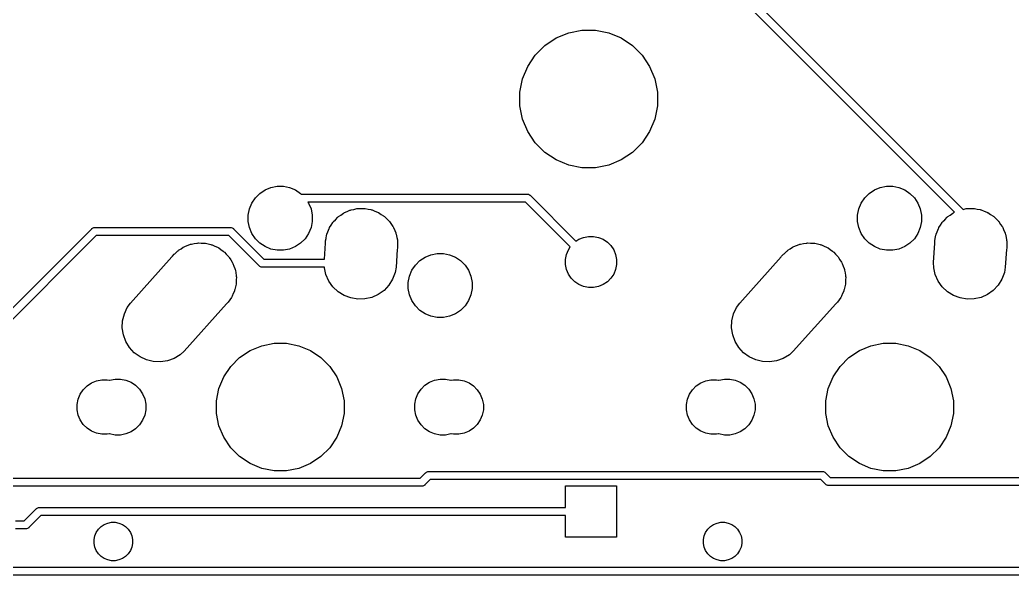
# Model space of a CAD drawing. Extents: x 53 to 306, y -113 to -55.
# Drawn here: x 225.22 to 256.25, y -110.03 to -92.67 of the extents above; entities that cross this region are included whole.
import ezdxf

# ---------------------------------------------------------------- set-up
doc = ezdxf.new("R2010")
doc.units = 0
doc.layers.add('BLACK', color=7, linetype='CONTINUOUS')

msp = doc.modelspace()

# ---------------------------------------------------------------- linework, layer by layer
at = {"layer": 'BLACK', "linetype": 'CONTINUOUS'}
for p, q in [((246.387, -90.274), (254.709, -98.5963)), ((254.446, -98.6868), (246.178, -90.4185)), ((242.379, -93.0786), (242.794, -92.996)), ((242.794, -92.996), (243.218, -92.996)), ((243.218, -92.996), (243.633, -93.0786)), ((241.635, -93.476), (241.988, -93.2407)), ((241.988, -93.2407), (242.379, -93.0786)), ((243.633, -93.0786), (244.024, -93.2407)), ((244.024, -93.2407), (244.377, -93.476)), ((241.336, -93.7755), (241.635, -93.476)), ((244.377, -93.476), (244.676, -93.7755)), ((241.101, -94.1276), (241.336, -93.7755)), ((244.676, -93.7755), (244.911, -94.1276)), ((240.939, -94.5189), (241.101, -94.1276)), ((244.911, -94.1276), (245.073, -94.5189)), ((240.856, -94.9342), (240.939, -94.5189)), ((245.073, -94.5189), (245.156, -94.9342)), ((240.856, -95.3578), (240.856, -94.9342)), ((245.156, -94.9342), (245.156, -95.3578)), ((240.939, -95.7731), (240.856, -95.3578)), ((245.156, -95.3578), (245.073, -95.7731)), ((241.101, -96.1644), (240.939, -95.7731)), ((245.073, -95.7731), (244.911, -96.1644)), ((241.336, -96.5165), (241.101, -96.1644)), ((244.911, -96.1644), (244.676, -96.5165)), ((241.635, -96.816), (241.336, -96.5165)), ((244.676, -96.5165), (244.377, -96.816)), ((241.988, -97.0513), (241.635, -96.816)), ((242.379, -97.2134), (241.988, -97.0513)), ((244.024, -97.0513), (243.633, -97.2134)), ((244.377, -96.816), (244.024, -97.0513)), ((242.794, -97.296), (242.379, -97.2134)), ((243.218, -97.296), (242.794, -97.296)), ((243.633, -97.2134), (243.218, -97.296)), ((232.725, -98.0982), (232.888, -97.9888)), ((232.888, -97.9888), (233.07, -97.9134)), ((233.07, -97.9134), (233.264, -97.875)), ((233.264, -97.875), (233.46, -97.875)), ((233.46, -97.875), (233.654, -97.9134)), ((233.654, -97.9134), (233.836, -97.9888)), ((233.836, -97.9888), (233.999, -98.0982)), ((251.775, -98.0982), (251.938, -97.9888)), ((251.938, -97.9888), (252.12, -97.9134)), ((252.12, -97.9134), (252.314, -97.875)), ((252.314, -97.875), (252.51, -97.875)), ((252.51, -97.875), (252.704, -97.9134)), ((252.704, -97.9134), (252.886, -97.9888)), ((252.886, -97.9888), (253.049, -98.0982)), ((232.476, -98.4013), (232.585, -98.2375)), ((232.585, -98.2375), (232.725, -98.0982)), ((233.999, -98.0982), (234.018, -98.1171)), ((234.018, -98.1171), (241.074, -98.1171)), ((241.074, -98.1171), (241.08, -98.1165)), ((241.08, -98.1165), (241.086, -98.1171)), ((241.086, -98.1171), (241.086, -98.1171)), ((241.086, -98.1171), (241.105, -98.1189)), ((241.105, -98.1189), (241.128, -98.1261)), ((241.128, -98.1261), (241.15, -98.1377)), ((241.15, -98.1377), (241.169, -98.1533)), ((241.169, -98.1533), (241.173, -98.1581)), ((241.173, -98.1581), (242.607, -99.5924)), ((251.526, -98.4013), (251.635, -98.2375)), ((251.635, -98.2375), (251.775, -98.0982)), ((253.049, -98.0982), (253.189, -98.2375)), ((253.189, -98.2375), (253.298, -98.4013)), ((232.362, -98.7765), (232.4, -98.5833)), ((232.4, -98.5833), (232.476, -98.4013)), ((241.028, -98.3671), (234.225, -98.3671)), ((234.225, -98.3671), (234.248, -98.4013)), ((234.248, -98.4013), (234.324, -98.5833)), ((234.324, -98.5833), (234.362, -98.7765)), ((235.449, -98.6649), (235.541, -98.6236)), ((235.541, -98.6236), (235.559, -98.6195)), ((235.559, -98.6195), (235.574, -98.6132)), ((235.574, -98.6132), (235.662, -98.5958)), ((235.662, -98.5958), (235.757, -98.5738)), ((235.757, -98.5738), (235.775, -98.5733)), ((235.775, -98.5733), (235.791, -98.57)), ((235.791, -98.57), (235.884, -98.57)), ((235.884, -98.57), (235.978, -98.5671)), ((235.978, -98.5671), (235.995, -98.57)), ((235.995, -98.57), (236.013, -98.57)), ((236.013, -98.57), (236.106, -98.5886)), ((236.106, -98.5886), (236.197, -98.6038)), ((236.197, -98.6038), (236.213, -98.6097)), ((236.213, -98.6097), (236.23, -98.6132)), ((236.23, -98.6132), (236.321, -98.6509)), ((236.321, -98.6509), (236.404, -98.6824)), ((242.43, -99.7692), (241.028, -98.3671)), ((251.412, -98.7765), (251.45, -98.5833)), ((251.45, -98.5833), (251.526, -98.4013)), ((253.298, -98.4013), (253.374, -98.5833)), ((253.374, -98.5833), (253.412, -98.7765)), ((254.709, -98.5963), (254.712, -98.5958)), ((254.712, -98.5958), (254.807, -98.5738)), ((254.807, -98.5738), (254.825, -98.5733)), ((254.825, -98.5733), (254.841, -98.57)), ((254.841, -98.57), (254.934, -98.57)), ((254.934, -98.57), (255.028, -98.5671)), ((255.028, -98.5671), (255.045, -98.57)), ((255.045, -98.57), (255.063, -98.57)), ((255.063, -98.57), (255.156, -98.5886)), ((255.156, -98.5886), (255.247, -98.6038)), ((255.247, -98.6038), (255.263, -98.6097)), ((255.263, -98.6097), (255.28, -98.6132)), ((255.28, -98.6132), (255.371, -98.6509)), ((255.371, -98.6509), (255.454, -98.6824)), ((232.362, -98.9735), (232.362, -98.7765)), ((234.362, -98.7765), (234.362, -98.9735)), ((235.028, -98.9779), (235.086, -98.9198)), ((235.086, -98.9198), (235.158, -98.8431)), ((235.158, -98.8431), (235.174, -98.832)), ((235.174, -98.832), (235.185, -98.8212)), ((235.185, -98.8212), (235.255, -98.7744)), ((235.255, -98.7744), (235.339, -98.7145)), ((235.339, -98.7145), (235.356, -98.7068)), ((235.356, -98.7068), (235.369, -98.698)), ((235.369, -98.698), (235.449, -98.6649)), ((236.404, -98.6824), (236.418, -98.691)), ((236.418, -98.691), (236.435, -98.698)), ((236.435, -98.698), (236.519, -98.7542)), ((236.519, -98.7542), (236.592, -98.7999)), ((236.592, -98.7999), (236.603, -98.8107)), ((236.603, -98.8107), (236.619, -98.8212)), ((236.619, -98.8212), (236.692, -98.8944)), ((236.692, -98.8944), (236.753, -98.9518)), ((236.753, -98.9518), (236.762, -98.9643)), ((236.762, -98.9643), (236.776, -98.9779)), ((251.412, -98.9735), (251.412, -98.7765)), ((253.412, -98.7765), (253.412, -98.9735)), ((254.078, -98.9779), (254.136, -98.9198)), ((254.136, -98.9198), (254.208, -98.8431)), ((254.208, -98.8431), (254.224, -98.832)), ((254.224, -98.832), (254.235, -98.8212)), ((254.235, -98.8212), (254.305, -98.7744)), ((254.305, -98.7744), (254.389, -98.7145)), ((254.389, -98.7145), (254.406, -98.7068)), ((254.406, -98.7068), (254.419, -98.698)), ((254.419, -98.698), (254.446, -98.6868)), ((255.454, -98.6824), (255.468, -98.691)), ((255.468, -98.691), (255.485, -98.698)), ((255.485, -98.698), (255.569, -98.7542)), ((255.569, -98.7542), (255.642, -98.7999)), ((255.642, -98.7999), (255.653, -98.8107)), ((255.653, -98.8107), (255.669, -98.8212)), ((255.669, -98.8212), (255.742, -98.8944)), ((255.742, -98.8944), (255.803, -98.9518)), ((255.803, -98.9518), (255.812, -98.9643)), ((255.812, -98.9643), (255.826, -98.9779)), ((224.44, -102.227), (227.465, -99.2024)), ((227.465, -99.2024), (227.469, -99.1977)), ((227.469, -99.1977), (227.474, -99.1938)), ((227.474, -99.1938), (227.488, -99.1821)), ((227.488, -99.1821), (227.51, -99.1705)), ((227.51, -99.1705), (227.533, -99.1633)), ((227.533, -99.1633), (227.552, -99.1615)), ((227.552, -99.1615), (227.558, -99.1609)), ((227.552, -99.1615), (227.552, -99.1615)), ((227.558, -99.1609), (227.564, -99.1615)), ((227.564, -99.1615), (231.799, -99.1615)), ((231.799, -99.1615), (231.805, -99.1609)), ((231.805, -99.1609), (231.811, -99.1615)), ((231.811, -99.1615), (231.811, -99.1615)), ((231.811, -99.1615), (231.83, -99.1633)), ((231.83, -99.1633), (231.853, -99.1705)), ((231.853, -99.1705), (231.875, -99.1821)), ((231.875, -99.1821), (231.894, -99.1977)), ((231.894, -99.1977), (231.898, -99.2025)), ((231.898, -99.2025), (232.845, -100.15)), ((232.4, -99.1667), (232.362, -98.9735)), ((232.476, -99.3487), (232.4, -99.1667)), ((234.324, -99.1667), (234.248, -99.3487)), ((234.362, -98.9735), (234.324, -99.1667)), ((234.851, -99.2936), (234.889, -99.1923)), ((234.889, -99.1923), (234.899, -99.1756)), ((234.899, -99.1756), (234.905, -99.1621)), ((234.905, -99.1621), (234.95, -99.0952)), ((234.95, -99.0952), (235.007, -99.0045)), ((235.007, -99.0045), (235.02, -98.9903)), ((235.02, -98.9903), (235.028, -98.9779)), ((236.776, -98.9779), (236.835, -99.0657)), ((236.835, -99.0657), (236.882, -99.1323)), ((236.882, -99.1323), (236.888, -99.1459)), ((236.888, -99.1459), (236.899, -99.1621)), ((236.899, -99.1621), (236.94, -99.2613)), ((236.94, -99.2613), (236.973, -99.3344)), ((251.45, -99.1667), (251.412, -98.9735)), ((251.526, -99.3487), (251.45, -99.1667)), ((253.374, -99.1667), (253.298, -99.3487)), ((253.412, -98.9735), (253.374, -99.1667)), ((253.901, -99.2936), (253.939, -99.1923)), ((253.939, -99.1923), (253.949, -99.1756)), ((253.949, -99.1756), (253.955, -99.1621)), ((253.955, -99.1621), (254, -99.0952)), ((254, -99.0952), (254.057, -99.0045)), ((254.057, -99.0045), (254.07, -98.9903)), ((254.07, -98.9903), (254.078, -98.9779)), ((255.826, -98.9779), (255.885, -99.0657)), ((255.885, -99.0657), (255.932, -99.1323)), ((255.932, -99.1323), (255.938, -99.1459)), ((255.938, -99.1459), (255.949, -99.1621)), ((255.949, -99.1621), (255.99, -99.2613)), ((255.99, -99.2613), (256.023, -99.3344)), ((227.61, -99.4115), (224.585, -102.436)), ((231.753, -99.4115), (227.61, -99.4115)), ((232.701, -100.359), (231.753, -99.4115)), ((232.585, -99.5125), (232.476, -99.3487)), ((232.725, -99.6518), (232.585, -99.5125)), ((234.139, -99.5125), (233.999, -99.6518)), ((234.248, -99.3487), (234.139, -99.5125)), ((234.777, -99.5842), (234.792, -99.507)), ((234.777, -99.65), (234.777, -99.5842)), ((234.792, -99.507), (234.81, -99.3995)), ((234.81, -99.3995), (234.817, -99.381)), ((234.817, -99.381), (234.82, -99.3668)), ((234.82, -99.3668), (234.851, -99.2936)), ((236.973, -99.3344), (236.976, -99.3486)), ((236.976, -99.3486), (236.984, -99.3668)), ((236.984, -99.3668), (237.005, -99.4732)), ((237.005, -99.4732), (237.023, -99.5503)), ((237.023, -99.5503), (237.023, -99.5647)), ((237.023, -99.5647), (237.027, -99.5842)), ((237.027, -99.5842), (237.027, -99.6933)), ((242.607, -99.5924), (242.699, -99.531)), ((242.699, -99.531), (242.845, -99.4707)), ((242.845, -99.4707), (242.999, -99.44)), ((242.999, -99.44), (243.157, -99.44)), ((243.157, -99.44), (243.311, -99.4707)), ((243.311, -99.4707), (243.457, -99.531)), ((243.457, -99.531), (243.588, -99.6186)), ((251.635, -99.5125), (251.526, -99.3487)), ((251.775, -99.6518), (251.635, -99.5125)), ((253.189, -99.5125), (253.049, -99.6518)), ((253.298, -99.3487), (253.189, -99.5125)), ((253.827, -99.5842), (253.842, -99.507)), ((253.827, -99.65), (253.827, -99.5842)), ((253.842, -99.507), (253.86, -99.3995)), ((253.86, -99.3995), (253.867, -99.381)), ((253.867, -99.381), (253.87, -99.3668)), ((253.87, -99.3668), (253.901, -99.2936)), ((256.023, -99.3344), (256.026, -99.3486)), ((256.026, -99.3486), (256.034, -99.3668)), ((256.034, -99.3668), (256.055, -99.4732)), ((256.055, -99.4732), (256.073, -99.5503)), ((256.073, -99.5503), (256.073, -99.5647)), ((256.073, -99.5647), (256.077, -99.5842)), ((256.077, -99.5842), (256.077, -99.6933)), ((230.084, -99.9618), (230.145, -99.9012)), ((230.145, -99.9012), (230.166, -99.8873)), ((230.166, -99.8873), (230.184, -99.8704)), ((230.184, -99.8704), (230.258, -99.8257)), ((230.258, -99.8257), (230.329, -99.778)), ((230.329, -99.778), (230.352, -99.7685)), ((230.352, -99.7685), (230.374, -99.7555)), ((230.374, -99.7555), (230.455, -99.7261)), ((230.455, -99.7261), (230.534, -99.6932)), ((230.534, -99.6932), (230.558, -99.6884)), ((230.558, -99.6884), (230.582, -99.6798)), ((230.582, -99.6798), (230.667, -99.6667)), ((230.667, -99.6667), (230.751, -99.65)), ((230.751, -99.65), (230.776, -99.65)), ((230.776, -99.65), (230.801, -99.6462)), ((230.801, -99.6462), (230.887, -99.65)), ((230.887, -99.65), (230.973, -99.65)), ((230.973, -99.65), (230.997, -99.6549)), ((230.997, -99.6549), (231.022, -99.656)), ((231.022, -99.656), (231.106, -99.6765)), ((231.106, -99.6765), (231.19, -99.6932)), ((231.19, -99.6932), (231.213, -99.7028)), ((231.213, -99.7028), (231.237, -99.7087)), ((231.237, -99.7087), (231.315, -99.7451)), ((231.315, -99.7451), (231.395, -99.778)), ((231.395, -99.778), (231.416, -99.7919)), ((231.416, -99.7919), (231.438, -99.8025)), ((231.438, -99.8025), (231.508, -99.8534)), ((231.508, -99.8534), (231.579, -99.9012)), ((231.579, -99.9012), (231.597, -99.9188)), ((232.888, -99.7612), (232.725, -99.6518)), ((233.07, -99.8366), (232.888, -99.7612)), ((233.264, -99.875), (233.07, -99.8366)), ((233.46, -99.875), (233.264, -99.875)), ((233.654, -99.8366), (233.46, -99.875)), ((233.836, -99.7612), (233.654, -99.8366)), ((233.999, -99.6518), (233.836, -99.7612)), ((234.743, -100.15), (234.777, -99.65)), ((237.019, -99.8471), (236.981, -100.407)), ((237.027, -99.8058), (237.019, -99.8471)), ((237.027, -99.6933), (237.028, -99.7163)), ((237.028, -99.7163), (237.027, -99.7265)), ((237.027, -99.7265), (237.027, -99.8058)), ((242.309, -100.007), (242.369, -99.8611)), ((242.369, -99.8611), (242.43, -99.7692)), ((243.588, -99.6186), (243.699, -99.73)), ((243.699, -99.73), (243.787, -99.8611)), ((243.787, -99.8611), (243.847, -100.007)), ((249.134, -99.9618), (249.195, -99.9012)), ((249.195, -99.9012), (249.216, -99.8873)), ((249.216, -99.8873), (249.234, -99.8704)), ((249.234, -99.8704), (249.308, -99.8257)), ((249.308, -99.8257), (249.379, -99.778)), ((249.379, -99.778), (249.402, -99.7685)), ((249.402, -99.7685), (249.424, -99.7555)), ((249.424, -99.7555), (249.505, -99.7261)), ((249.505, -99.7261), (249.584, -99.6932)), ((249.584, -99.6932), (249.608, -99.6884)), ((249.608, -99.6884), (249.632, -99.6798)), ((249.632, -99.6798), (249.717, -99.6667)), ((249.717, -99.6667), (249.801, -99.65)), ((249.801, -99.65), (249.826, -99.65)), ((249.826, -99.65), (249.851, -99.6462)), ((249.851, -99.6462), (249.937, -99.65)), ((249.937, -99.65), (250.023, -99.65)), ((250.023, -99.65), (250.047, -99.6549)), ((250.047, -99.6549), (250.072, -99.656)), ((250.072, -99.656), (250.156, -99.6765)), ((250.156, -99.6765), (250.24, -99.6932)), ((250.24, -99.6932), (250.263, -99.7028)), ((250.263, -99.7028), (250.287, -99.7087)), ((250.287, -99.7087), (250.365, -99.7451)), ((250.365, -99.7451), (250.445, -99.778)), ((250.445, -99.778), (250.466, -99.7919)), ((250.466, -99.7919), (250.488, -99.8025)), ((250.488, -99.8025), (250.558, -99.8534)), ((250.558, -99.8534), (250.629, -99.9012)), ((250.629, -99.9012), (250.647, -99.9188)), ((251.938, -99.7612), (251.775, -99.6518)), ((252.12, -99.8366), (251.938, -99.7612)), ((252.314, -99.875), (252.12, -99.8366)), ((252.51, -99.875), (252.314, -99.875)), ((252.704, -99.8366), (252.51, -99.875)), ((252.886, -99.7612), (252.704, -99.8366)), ((253.049, -99.6518), (252.886, -99.7612)), ((253.786, -100.254), (253.827, -99.65)), ((256.069, -99.8471), (256.031, -100.407)), ((256.077, -99.8058), (256.069, -99.8471)), ((256.077, -99.6933), (256.078, -99.7163)), ((256.078, -99.7163), (256.077, -99.7265)), ((256.077, -99.7265), (256.077, -99.8058)), ((228.678, -101.525), (229.971, -100.083)), ((229.971, -100.083), (229.988, -100.058)), ((229.988, -100.058), (230.045, -100.001)), ((230.045, -100.001), (230.062, -99.9825)), ((230.062, -99.9825), (230.084, -99.9618)), ((231.597, -99.9188), (231.617, -99.9336)), ((231.617, -99.9336), (231.675, -99.997)), ((231.675, -99.997), (231.736, -100.058)), ((231.736, -100.058), (231.75, -100.079)), ((231.75, -100.079), (231.767, -100.097)), ((231.767, -100.097), (231.811, -100.171)), ((231.811, -100.171), (231.859, -100.242)), ((232.845, -100.15), (234.743, -100.15)), ((237.585, -100.338), (237.725, -100.198)), ((237.725, -100.198), (237.888, -100.089)), ((237.888, -100.089), (238.07, -100.013)), ((238.07, -100.013), (238.264, -99.975)), ((238.264, -99.975), (238.46, -99.975)), ((238.46, -99.975), (238.654, -100.013)), ((238.654, -100.013), (238.836, -100.089)), ((238.836, -100.089), (238.999, -100.198)), ((238.999, -100.198), (239.139, -100.338)), ((242.278, -100.161), (242.309, -100.007)), ((242.278, -100.319), (242.278, -100.161)), ((243.847, -100.007), (243.878, -100.161)), ((243.878, -100.161), (243.878, -100.319)), ((247.728, -101.525), (249.021, -100.083)), ((249.021, -100.083), (249.038, -100.058)), ((249.038, -100.058), (249.095, -100.001)), ((249.095, -100.001), (249.112, -99.9825)), ((249.112, -99.9825), (249.134, -99.9618)), ((250.647, -99.9188), (250.667, -99.9336)), ((250.667, -99.9336), (250.725, -99.997)), ((250.725, -99.997), (250.786, -100.058)), ((250.786, -100.058), (250.8, -100.079)), ((250.8, -100.079), (250.817, -100.097)), ((250.817, -100.097), (250.861, -100.171)), ((250.861, -100.171), (250.909, -100.242)), ((231.859, -100.242), (231.869, -100.265)), ((231.869, -100.265), (231.881, -100.287)), ((231.881, -100.287), (231.911, -100.367)), ((231.911, -100.367), (231.944, -100.447)), ((231.944, -100.447), (231.949, -100.471)), ((231.949, -100.471), (231.957, -100.495)), ((231.957, -100.495), (231.97, -100.58)), ((232.705, -100.364), (232.701, -100.359)), ((232.71, -100.368), (232.705, -100.364)), ((232.724, -100.379), (232.71, -100.368)), ((232.71, -100.368), (232.71, -100.368)), ((232.741, -100.389), (232.724, -100.379)), ((232.746, -100.391), (232.741, -100.389)), ((232.769, -100.398), (232.746, -100.391)), ((232.788, -100.4), (232.769, -100.398)), ((232.794, -100.401), (232.788, -100.4)), ((232.788, -100.4), (232.788, -100.4)), ((232.8, -100.4), (232.794, -100.401)), ((234.74, -100.4), (232.8, -100.4)), ((234.741, -100.42), (234.74, -100.4)), ((234.791, -100.636), (234.741, -100.42)), ((236.981, -100.407), (236.953, -100.57)), ((237.4, -100.683), (237.476, -100.501)), ((237.476, -100.501), (237.585, -100.338)), ((239.139, -100.338), (239.248, -100.501)), ((239.248, -100.501), (239.324, -100.683)), ((242.309, -100.473), (242.278, -100.319)), ((242.369, -100.619), (242.309, -100.473)), ((243.847, -100.473), (243.787, -100.619)), ((243.878, -100.319), (243.847, -100.473)), ((250.909, -100.242), (250.919, -100.265)), ((250.919, -100.265), (250.931, -100.287)), ((250.931, -100.287), (250.961, -100.367)), ((250.961, -100.367), (250.994, -100.447)), ((250.994, -100.447), (250.999, -100.471)), ((250.999, -100.471), (251.007, -100.495)), ((251.007, -100.495), (251.02, -100.58)), ((253.791, -100.42), (253.786, -100.254)), ((253.841, -100.636), (253.791, -100.42)), ((256.031, -100.407), (256.003, -100.57)), ((231.97, -100.58), (231.987, -100.664)), ((231.987, -100.664), (231.987, -100.689)), ((231.987, -100.689), (231.991, -100.714)), ((231.991, -100.714), (231.987, -100.8)), ((231.987, -100.8), (231.987, -100.886)), ((234.882, -100.838), (234.791, -100.636)), ((236.875, -100.778), (236.757, -100.966)), ((236.953, -100.57), (236.875, -100.778)), ((237.362, -100.877), (237.4, -100.683)), ((239.324, -100.683), (239.362, -100.877)), ((242.457, -100.75), (242.369, -100.619)), ((242.568, -100.861), (242.457, -100.75)), ((243.699, -100.75), (243.588, -100.861)), ((243.787, -100.619), (243.699, -100.75)), ((251.02, -100.58), (251.037, -100.664)), ((251.037, -100.664), (251.037, -100.689)), ((251.037, -100.689), (251.041, -100.714)), ((251.041, -100.714), (251.037, -100.8)), ((251.037, -100.8), (251.037, -100.886)), ((253.932, -100.838), (253.841, -100.636)), ((255.925, -100.778), (255.807, -100.966)), ((256.003, -100.57), (255.925, -100.778)), ((231.934, -101.126), (231.928, -101.15)), ((231.944, -101.103), (231.934, -101.126)), ((231.961, -101.019), (231.944, -101.103)), ((231.981, -100.935), (231.961, -101.019)), ((231.982, -100.91), (231.981, -100.935)), ((231.987, -100.886), (231.982, -100.91)), ((235.01, -101.018), (234.882, -100.838)), ((235.171, -101.17), (235.01, -101.018)), ((236.605, -101.127), (236.425, -101.255)), ((236.757, -100.966), (236.605, -101.127)), ((237.362, -101.073), (237.362, -100.877)), ((237.4, -101.267), (237.362, -101.073)), ((239.362, -101.073), (239.324, -101.267)), ((239.362, -100.877), (239.362, -101.073)), ((242.699, -100.949), (242.568, -100.861)), ((242.845, -101.009), (242.699, -100.949)), ((242.999, -101.04), (242.845, -101.009)), ((243.157, -101.04), (242.999, -101.04)), ((243.311, -101.009), (243.157, -101.04)), ((243.457, -100.949), (243.311, -101.009)), ((243.588, -100.861), (243.457, -100.949)), ((250.984, -101.126), (250.978, -101.15)), ((250.994, -101.103), (250.984, -101.126)), ((251.011, -101.019), (250.994, -101.103)), ((251.031, -100.935), (251.011, -101.019)), ((251.032, -100.91), (251.031, -100.935)), ((251.037, -100.886), (251.032, -100.91)), ((254.06, -101.018), (253.932, -100.838)), ((254.221, -101.17), (254.06, -101.018)), ((255.655, -101.127), (255.475, -101.255)), ((255.807, -100.966), (255.655, -101.127)), ((231.784, -101.42), (231.736, -101.492)), ((231.835, -101.351), (231.784, -101.42)), ((231.845, -101.329), (231.835, -101.351)), ((231.859, -101.308), (231.845, -101.329)), ((231.892, -101.228), (231.859, -101.308)), ((231.928, -101.15), (231.892, -101.228)), ((235.359, -101.288), (235.171, -101.17)), ((235.567, -101.366), (235.359, -101.288)), ((235.785, -101.403), (235.567, -101.366)), ((236.007, -101.396), (235.785, -101.403)), ((236.223, -101.346), (236.007, -101.396)), ((236.425, -101.255), (236.223, -101.346)), ((237.476, -101.449), (237.4, -101.267)), ((237.585, -101.612), (237.476, -101.449)), ((239.248, -101.449), (239.139, -101.612)), ((239.324, -101.267), (239.248, -101.449)), ((250.834, -101.42), (250.786, -101.492)), ((250.885, -101.351), (250.834, -101.42)), ((250.895, -101.329), (250.885, -101.351)), ((250.909, -101.308), (250.895, -101.329)), ((250.942, -101.228), (250.909, -101.308)), ((250.978, -101.15), (250.942, -101.228)), ((254.409, -101.288), (254.221, -101.17)), ((254.617, -101.366), (254.409, -101.288)), ((254.835, -101.403), (254.617, -101.366)), ((255.057, -101.396), (254.835, -101.403)), ((255.273, -101.346), (255.057, -101.396)), ((255.475, -101.255), (255.273, -101.346)), ((228.486, -101.86), (228.579, -101.659)), ((228.579, -101.659), (228.678, -101.525)), ((231.679, -101.549), (230.352, -103.027)), ((231.736, -101.492), (231.679, -101.549)), ((237.725, -101.752), (237.585, -101.612)), ((237.888, -101.861), (237.725, -101.752)), ((238.999, -101.752), (238.836, -101.861)), ((239.139, -101.612), (238.999, -101.752)), ((247.536, -101.86), (247.629, -101.659)), ((247.629, -101.659), (247.728, -101.525)), ((250.729, -101.549), (249.402, -103.027)), ((250.786, -101.492), (250.729, -101.549)), ((228.423, -102.296), (228.433, -102.075)), ((228.433, -102.075), (228.486, -101.86)), ((238.07, -101.937), (237.888, -101.861)), ((238.264, -101.975), (238.07, -101.937)), ((238.46, -101.975), (238.264, -101.975)), ((238.654, -101.937), (238.46, -101.975)), ((238.836, -101.861), (238.654, -101.937)), ((247.473, -102.296), (247.483, -102.075)), ((247.483, -102.075), (247.536, -101.86)), ((228.457, -102.515), (228.423, -102.296)), ((247.507, -102.515), (247.473, -102.296)), ((228.533, -102.723), (228.457, -102.515)), ((247.583, -102.723), (247.507, -102.515)), ((228.647, -102.913), (228.533, -102.723)), ((228.797, -103.076), (228.647, -102.913)), ((232.418, -103.008), (232.78, -102.858)), ((232.78, -102.858), (233.166, -102.781)), ((233.166, -102.781), (233.558, -102.781)), ((233.558, -102.781), (233.944, -102.858)), ((233.944, -102.858), (234.306, -103.008)), ((247.697, -102.913), (247.583, -102.723)), ((247.847, -103.076), (247.697, -102.913)), ((251.468, -103.008), (251.83, -102.858)), ((251.83, -102.858), (252.216, -102.781)), ((252.216, -102.781), (252.608, -102.781)), ((252.608, -102.781), (252.994, -102.858)), ((252.994, -102.858), (253.356, -103.008)), ((228.976, -103.208), (228.797, -103.076)), ((229.177, -103.301), (228.976, -103.208)), ((229.392, -103.354), (229.177, -103.301)), ((230.04, -103.254), (229.832, -103.33)), ((230.23, -103.14), (230.04, -103.254)), ((230.352, -103.027), (230.23, -103.14)), ((231.813, -103.504), (232.091, -103.226)), ((232.091, -103.226), (232.418, -103.008)), ((234.306, -103.008), (234.633, -103.226)), ((234.633, -103.226), (234.911, -103.504)), ((248.026, -103.208), (247.847, -103.076)), ((248.227, -103.301), (248.026, -103.208)), ((248.442, -103.354), (248.227, -103.301)), ((249.09, -103.254), (248.882, -103.33)), ((249.28, -103.14), (249.09, -103.254)), ((249.402, -103.027), (249.28, -103.14)), ((250.863, -103.504), (251.141, -103.226)), ((251.141, -103.226), (251.468, -103.008)), ((253.356, -103.008), (253.683, -103.226)), ((253.683, -103.226), (253.961, -103.504)), ((229.613, -103.364), (229.392, -103.354)), ((229.832, -103.33), (229.613, -103.364)), ((231.595, -103.831), (231.813, -103.504)), ((234.911, -103.504), (235.129, -103.831)), ((248.663, -103.364), (248.442, -103.354)), ((248.882, -103.33), (248.663, -103.364)), ((250.645, -103.831), (250.863, -103.504)), ((253.961, -103.504), (254.179, -103.831)), ((227.614, -103.958), (227.778, -103.925)), ((227.778, -103.925), (227.946, -103.925)), ((227.946, -103.925), (228.015, -103.939)), ((228.015, -103.939), (228.027, -103.934)), ((228.027, -103.934), (228.196, -103.9)), ((228.196, -103.9), (228.368, -103.9)), ((228.368, -103.9), (228.537, -103.934)), ((228.537, -103.934), (228.696, -104)), ((231.445, -104.193), (231.595, -103.831)), ((235.129, -103.831), (235.279, -104.193)), ((238.028, -104), (238.187, -103.934)), ((238.187, -103.934), (238.356, -103.9)), ((238.356, -103.9), (238.528, -103.9)), ((238.528, -103.9), (238.697, -103.934)), ((238.697, -103.934), (238.709, -103.939)), ((238.709, -103.939), (238.778, -103.925)), ((238.778, -103.925), (238.946, -103.925)), ((238.946, -103.925), (239.11, -103.958)), ((246.664, -103.958), (246.828, -103.925)), ((246.828, -103.925), (246.996, -103.925)), ((246.996, -103.925), (247.065, -103.939)), ((247.065, -103.939), (247.077, -103.934)), ((247.077, -103.934), (247.246, -103.9)), ((247.246, -103.9), (247.418, -103.9)), ((247.418, -103.9), (247.587, -103.934)), ((247.587, -103.934), (247.746, -104)), ((250.495, -104.193), (250.645, -103.831)), ((254.179, -103.831), (254.329, -104.193)), ((227.109, -104.372), (227.202, -104.233)), ((227.202, -104.233), (227.32, -104.115)), ((227.32, -104.115), (227.459, -104.022)), ((227.459, -104.022), (227.614, -103.958)), ((228.696, -104), (228.84, -104.095)), ((228.84, -104.095), (228.962, -104.217)), ((228.962, -104.217), (229.057, -104.361)), ((231.368, -104.579), (231.445, -104.193)), ((235.279, -104.193), (235.356, -104.579)), ((237.667, -104.361), (237.762, -104.217)), ((237.762, -104.217), (237.884, -104.095)), ((237.884, -104.095), (238.028, -104)), ((239.11, -103.958), (239.265, -104.022)), ((239.265, -104.022), (239.404, -104.115)), ((239.404, -104.115), (239.522, -104.233)), ((239.522, -104.233), (239.615, -104.372)), ((246.159, -104.372), (246.252, -104.233)), ((246.252, -104.233), (246.37, -104.115)), ((246.37, -104.115), (246.509, -104.022)), ((246.509, -104.022), (246.664, -103.958)), ((247.746, -104), (247.89, -104.095)), ((247.89, -104.095), (248.012, -104.217)), ((248.012, -104.217), (248.107, -104.361)), ((250.418, -104.579), (250.495, -104.193)), ((254.329, -104.193), (254.406, -104.579)), ((227.012, -104.691), (227.045, -104.527)), ((227.045, -104.527), (227.109, -104.372)), ((229.057, -104.361), (229.123, -104.52)), ((229.123, -104.52), (229.157, -104.689)), ((237.567, -104.689), (237.601, -104.52)), ((237.601, -104.52), (237.667, -104.361)), ((239.615, -104.372), (239.679, -104.527)), ((239.679, -104.527), (239.712, -104.691)), ((246.062, -104.691), (246.095, -104.527)), ((246.095, -104.527), (246.159, -104.372)), ((248.107, -104.361), (248.173, -104.52)), ((248.173, -104.52), (248.207, -104.689)), ((227.012, -104.859), (227.012, -104.691)), ((227.045, -105.023), (227.012, -104.859)), ((229.157, -104.861), (229.123, -105.03)), ((229.157, -104.689), (229.157, -104.861)), ((231.368, -104.971), (231.368, -104.579)), ((235.356, -104.579), (235.356, -104.971)), ((237.567, -104.861), (237.567, -104.689)), ((237.601, -105.03), (237.567, -104.861)), ((239.712, -104.859), (239.679, -105.023)), ((239.712, -104.691), (239.712, -104.859)), ((246.062, -104.859), (246.062, -104.691)), ((246.095, -105.023), (246.062, -104.859)), ((248.207, -104.861), (248.173, -105.03)), ((248.207, -104.689), (248.207, -104.861)), ((250.418, -104.971), (250.418, -104.579)), ((254.406, -104.579), (254.406, -104.971)), ((227.109, -105.178), (227.045, -105.023)), ((227.202, -105.317), (227.109, -105.178)), ((229.123, -105.03), (229.057, -105.189)), ((231.445, -105.357), (231.368, -104.971)), ((235.356, -104.971), (235.279, -105.357)), ((237.667, -105.189), (237.601, -105.03)), ((239.615, -105.178), (239.522, -105.317)), ((239.679, -105.023), (239.615, -105.178)), ((246.159, -105.178), (246.095, -105.023)), ((246.252, -105.317), (246.159, -105.178)), ((248.173, -105.03), (248.107, -105.189)), ((250.495, -105.357), (250.418, -104.971)), ((254.406, -104.971), (254.329, -105.357)), ((227.32, -105.435), (227.202, -105.317)), ((227.459, -105.528), (227.32, -105.435)), ((228.84, -105.455), (228.696, -105.55)), ((228.962, -105.333), (228.84, -105.455)), ((229.057, -105.189), (228.962, -105.333)), ((231.595, -105.719), (231.445, -105.357)), ((235.279, -105.357), (235.129, -105.719)), ((237.762, -105.333), (237.667, -105.189)), ((237.884, -105.455), (237.762, -105.333)), ((238.028, -105.55), (237.884, -105.455)), ((239.404, -105.435), (239.265, -105.528)), ((239.522, -105.317), (239.404, -105.435)), ((246.37, -105.435), (246.252, -105.317)), ((246.509, -105.528), (246.37, -105.435)), ((247.89, -105.455), (247.746, -105.55)), ((248.012, -105.333), (247.89, -105.455)), ((248.107, -105.189), (248.012, -105.333)), ((250.645, -105.719), (250.495, -105.357)), ((254.329, -105.357), (254.179, -105.719)), ((227.614, -105.592), (227.459, -105.528)), ((227.778, -105.625), (227.614, -105.592)), ((227.946, -105.625), (227.778, -105.625)), ((228.015, -105.611), (227.946, -105.625)), ((228.027, -105.616), (228.015, -105.611)), ((228.196, -105.65), (228.027, -105.616)), ((228.368, -105.65), (228.196, -105.65)), ((228.537, -105.616), (228.368, -105.65)), ((228.696, -105.55), (228.537, -105.616)), ((231.813, -106.046), (231.595, -105.719)), ((235.129, -105.719), (234.911, -106.046)), ((238.187, -105.616), (238.028, -105.55)), ((238.356, -105.65), (238.187, -105.616)), ((238.528, -105.65), (238.356, -105.65)), ((238.697, -105.616), (238.528, -105.65)), ((238.709, -105.611), (238.697, -105.616)), ((238.778, -105.625), (238.709, -105.611)), ((238.946, -105.625), (238.778, -105.625)), ((239.11, -105.592), (238.946, -105.625)), ((239.265, -105.528), (239.11, -105.592)), ((246.664, -105.592), (246.509, -105.528)), ((246.828, -105.625), (246.664, -105.592)), ((246.996, -105.625), (246.828, -105.625)), ((247.065, -105.611), (246.996, -105.625)), ((247.077, -105.616), (247.065, -105.611)), ((247.246, -105.65), (247.077, -105.616)), ((247.418, -105.65), (247.246, -105.65)), ((247.587, -105.616), (247.418, -105.65)), ((247.746, -105.55), (247.587, -105.616)), ((250.863, -106.046), (250.645, -105.719)), ((254.179, -105.719), (253.961, -106.046)), ((232.091, -106.324), (231.813, -106.046)), ((234.911, -106.046), (234.633, -106.324)), ((251.141, -106.324), (250.863, -106.046)), ((253.961, -106.046), (253.683, -106.324)), ((232.418, -106.542), (232.091, -106.324)), ((234.633, -106.324), (234.306, -106.542)), ((251.468, -106.542), (251.141, -106.324)), ((253.683, -106.324), (253.356, -106.542)), ((232.78, -106.692), (232.418, -106.542)), ((233.166, -106.769), (232.78, -106.692)), ((233.944, -106.692), (233.558, -106.769)), ((234.306, -106.542), (233.944, -106.692)), ((251.83, -106.692), (251.468, -106.542)), ((252.216, -106.769), (251.83, -106.692)), ((252.994, -106.692), (252.608, -106.769)), ((253.356, -106.542), (252.994, -106.692)), ((208.249, -106.999), (237.739, -106.999)), ((233.558, -106.769), (233.166, -106.769)), ((237.739, -106.999), (237.907, -106.831)), ((237.907, -106.831), (237.911, -106.826)), ((237.911, -106.826), (237.93, -106.81)), ((237.93, -106.81), (237.952, -106.799)), ((237.952, -106.799), (237.976, -106.791)), ((237.976, -106.791), (237.994, -106.79)), ((237.994, -106.79), (238, -106.789)), ((237.994, -106.79), (237.994, -106.79)), ((238, -106.789), (238.006, -106.79)), ((238.006, -106.79), (250.312, -106.79)), ((250.312, -106.79), (250.319, -106.789)), ((250.319, -106.789), (250.325, -106.79)), ((250.325, -106.79), (250.325, -106.79)), ((250.325, -106.79), (250.343, -106.791)), ((250.343, -106.791), (250.367, -106.799)), ((250.367, -106.799), (250.388, -106.81)), ((250.388, -106.81), (250.407, -106.826)), ((250.407, -106.826), (250.411, -106.831)), ((250.411, -106.831), (250.556, -106.976)), ((250.556, -106.976), (268.194, -106.976)), ((252.608, -106.769), (252.216, -106.769)), ((237.785, -107.249), (208.203, -107.249)), ((237.791, -107.249), (237.785, -107.249)), ((237.797, -107.249), (237.791, -107.249)), ((237.816, -107.247), (237.797, -107.249)), ((237.797, -107.249), (237.797, -107.249)), ((237.839, -107.24), (237.816, -107.247)), ((237.861, -107.228), (237.839, -107.24)), ((237.88, -107.212), (237.861, -107.228)), ((237.884, -107.208), (237.88, -107.212)), ((238.052, -107.04), (237.884, -107.208)), ((250.267, -107.04), (238.052, -107.04)), ((242.278, -107.915), (242.278, -107.24)), ((242.278, -107.24), (243.878, -107.24)), ((243.878, -107.24), (243.878, -108.84)), ((250.412, -107.185), (250.267, -107.04)), ((250.416, -107.19), (250.412, -107.185)), ((250.421, -107.193), (250.416, -107.19)), ((250.435, -107.205), (250.421, -107.193)), ((250.421, -107.193), (250.421, -107.193)), ((250.448, -107.212), (250.435, -107.205)), ((250.457, -107.217), (250.448, -107.212)), ((250.48, -107.224), (250.457, -107.217)), ((250.498, -107.226), (250.48, -107.224)), ((250.505, -107.226), (250.498, -107.226)), ((250.498, -107.226), (250.498, -107.226)), ((250.511, -107.226), (250.505, -107.226)), ((268.24, -107.226), (250.511, -107.226)), ((225.356, -108.333), (225.733, -107.956)), ((225.733, -107.956), (225.736, -107.951)), ((225.736, -107.951), (225.741, -107.947)), ((225.741, -107.947), (225.756, -107.936)), ((225.741, -107.947), (225.741, -107.947)), ((225.756, -107.936), (225.777, -107.924)), ((225.756, -107.936), (225.756, -107.936)), ((225.756, -107.936), (225.756, -107.936)), ((225.777, -107.924), (225.801, -107.917)), ((225.801, -107.917), (225.819, -107.915)), ((225.819, -107.915), (225.825, -107.914)), ((225.819, -107.915), (225.819, -107.915)), ((225.825, -107.914), (225.831, -107.915)), ((225.831, -107.915), (242.278, -107.915)), ((225.877, -108.165), (225.5, -108.542)), ((242.278, -108.165), (225.877, -108.165)), ((242.278, -108.84), (242.278, -108.165)), ((225.082, -108.333), (225.356, -108.333)), ((225.401, -108.583), (225.082, -108.583)), ((225.407, -108.584), (225.401, -108.583)), ((225.413, -108.583), (225.407, -108.584)), ((225.432, -108.581), (225.413, -108.583)), ((225.413, -108.583), (225.413, -108.583)), ((225.455, -108.574), (225.432, -108.581)), ((225.477, -108.562), (225.455, -108.574)), ((225.496, -108.547), (225.477, -108.562)), ((225.5, -108.542), (225.496, -108.547)), ((227.676, -108.593), (227.76, -108.509)), ((227.76, -108.509), (227.858, -108.443)), ((227.858, -108.443), (227.967, -108.398)), ((227.967, -108.398), (228.083, -108.375)), ((228.083, -108.375), (228.201, -108.375)), ((228.201, -108.375), (228.317, -108.398)), ((228.317, -108.398), (228.426, -108.443)), ((228.426, -108.443), (228.524, -108.509)), ((228.524, -108.509), (228.608, -108.593)), ((246.726, -108.593), (246.81, -108.509)), ((246.81, -108.509), (246.908, -108.443)), ((246.908, -108.443), (247.017, -108.398)), ((247.017, -108.398), (247.133, -108.375)), ((247.133, -108.375), (247.251, -108.375)), ((247.251, -108.375), (247.367, -108.398)), ((247.367, -108.398), (247.476, -108.443)), ((247.476, -108.443), (247.574, -108.509)), ((247.574, -108.509), (247.658, -108.593)), ((227.542, -108.916), (227.565, -108.8)), ((227.565, -108.8), (227.61, -108.691)), ((227.61, -108.691), (227.676, -108.593)), ((228.608, -108.593), (228.674, -108.691)), ((228.674, -108.691), (228.719, -108.8)), ((228.719, -108.8), (228.742, -108.916)), ((243.878, -108.84), (242.278, -108.84)), ((246.592, -108.916), (246.615, -108.8)), ((246.615, -108.8), (246.66, -108.691)), ((246.66, -108.691), (246.726, -108.593)), ((247.658, -108.593), (247.724, -108.691)), ((247.724, -108.691), (247.769, -108.8)), ((247.769, -108.8), (247.792, -108.916)), ((227.542, -109.034), (227.542, -108.916)), ((227.565, -109.15), (227.542, -109.034)), ((227.61, -109.259), (227.565, -109.15)), ((228.719, -109.15), (228.674, -109.259)), ((228.742, -109.034), (228.719, -109.15)), ((228.742, -108.916), (228.742, -109.034)), ((246.592, -109.034), (246.592, -108.916)), ((246.615, -109.15), (246.592, -109.034)), ((246.66, -109.259), (246.615, -109.15)), ((247.769, -109.15), (247.724, -109.259)), ((247.792, -109.034), (247.769, -109.15)), ((247.792, -108.916), (247.792, -109.034)), ((227.676, -109.357), (227.61, -109.259)), ((227.76, -109.441), (227.676, -109.357)), ((227.858, -109.507), (227.76, -109.441)), ((227.967, -109.552), (227.858, -109.507)), ((228.426, -109.507), (228.317, -109.552)), ((228.524, -109.441), (228.426, -109.507)), ((228.608, -109.357), (228.524, -109.441)), ((228.674, -109.259), (228.608, -109.357)), ((246.726, -109.357), (246.66, -109.259)), ((246.81, -109.441), (246.726, -109.357)), ((246.908, -109.507), (246.81, -109.441)), ((247.017, -109.552), (246.908, -109.507)), ((247.476, -109.507), (247.367, -109.552)), ((247.574, -109.441), (247.476, -109.507)), ((247.658, -109.357), (247.574, -109.441)), ((247.724, -109.259), (247.658, -109.357)), ((221.673, -109.777), (266.104, -109.777)), ((228.083, -109.575), (227.967, -109.552)), ((228.201, -109.575), (228.083, -109.575)), ((228.317, -109.552), (228.201, -109.575)), ((247.133, -109.575), (247.017, -109.552)), ((247.251, -109.575), (247.133, -109.575)), ((247.367, -109.552), (247.251, -109.575)), ((266.149, -110.027), (221.628, -110.027))]:
    msp.add_line(p, q, dxfattribs=at)

doc.saveas('drawing.dxf')
